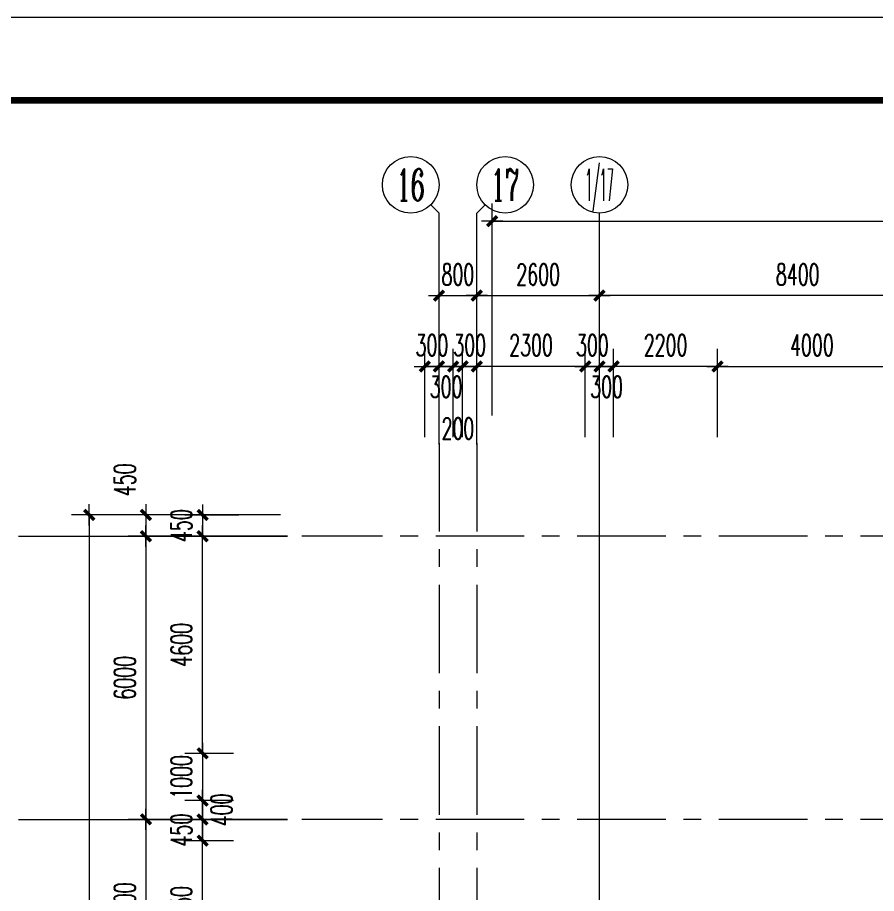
# Model space of a CAD drawing. Extents: x 2719331 to 3465925, y -270324 to -167476.
# Drawn here: x 2904953 to 2923150, y -186201 to -167643 of the extents above; entities that cross this region are included whole.
import ezdxf
from ezdxf.enums import TextEntityAlignment as Align

# ---------------------------------------------------------------- set-up
doc = ezdxf.new("R2010")
doc.units = 0
doc.header["$LTSCALE"] = 1500
doc.header["$MEASUREMENT"] = 0
doc.linetypes.add('CENTER', pattern=[2, 1.25, -0.25, 0.25, -0.25])
doc.layers.get('0').update_dxf_attribs({"linetype": 'CONTINUOUS', "lineweight": 0})
doc.layers.get('DEFPOINTS').update_dxf_attribs({"linetype": 'CONTINUOUS', "lineweight": 5})
for name, color, linetype, lineweight in [('AXIS', 7, 'CONTINUOUS', 5), ('AXIS_TEXT', 7, 'CONTINUOUS', 5), ('DOTE', 7, 'CENTER', 5), ('我的', 7, 'CONTINUOUS', 5)]:
    doc.layers.add(name, color=color, linetype=linetype, lineweight=lineweight)
doc.styles.add('COMPLEX', font='COMPLEX')
doc.styles.add('DIM_FONT', font='romans.shx', dxfattribs={"width": 0.6})
doc.dimstyles.new('DIMN150', dxfattribs={"dimscale": 1.5, "dimtxt": 300, "dimasz": 1, "dimexe": 250, "dimexo": 300, "dimgap": 150, "dimtad": 1, "dimdec": 0, "dimdsep": 46, "dimtxsty": 'DIM_FONT', "dimblk": '_DIMX', "dimcen": 2.5, "dimdle": 0.3, "dimclrd": 7, "dimclre": 256, "dimclrt": 256, "dimadec": 0, "dimazin": 0, "dimtfac": 1, "dimtdec": 0, "dimtix": 1, "dimtmove": 2, "dimatfit": 3, "dimldrblk": '_DIMX', "dimfxl": 1, "dimtvp": 1, "dimtolj": 1, "dimtzin": 0, "dimlwd": -1, "dimlwe": -1, "dimarcsym": 0})

# ---------------------------------------------------------------- blocks, each defined once
blk = doc.blocks.new('_AXISO1')
blk.add_line((0.354, -0.146), (0.5, 0))
blk.add_circle((0, -0.5), 0.5)
at = {"layer": 'AXIS_TEXT', "style": 'COMPLEX', "width": 1.041667}
blk.add_attdef('A', text='', height=0.56, dxfattribs=at).set_placement((-0.25, -0.78), (0.25, -0.78), align=Align.FIT)
blk = doc.blocks.new('_AXISO2')
blk.add_line((0.354, 0.146), (0.5, 0))
blk.add_circle((0, 0.5), 0.5)
at = {"layer": 'AXIS_TEXT', "style": 'COMPLEX', "width": 1.041667}
blk.add_attdef('A', text='', height=0.56, dxfattribs=at).set_placement((-0.25, 0.22), (0.25, 0.22), align=Align.FIT)
blk = doc.blocks.new('_DIMX')
blk.add_line((-150, 0), (150, 0))
at = {"const_width": 50}
blk.add_lwpolyline([(-70, -70), (70, 70)], dxfattribs=at)
blk = doc.blocks.new('*D1757')
at = {"layer": 'DEFPOINTS', "color": 0, "lineweight": 25}
for p in [(2914682, -173536), (2913882, -176686), (2914682, -176686)]:
    blk.add_point(p, dxfattribs=at)
at = {"layer": '我的'}
for p, q in [((2913882, -176236), (2913882, -173161)), ((2914682, -176236), (2914682, -173161))]:
    blk.add_line(p, q, dxfattribs=at)
at = {"layer": '我的', "color": 7}
for p, q in [((2913881, -173536), (2913879, -173536)), ((2913882, -173536), (2914682, -173536)), ((2914684, -173536), (2914685, -173536))]:
    blk.add_line(p, q, dxfattribs=at)
at = {"layer": '我的', "color": 7, "xscale": 1.5, "yscale": 1.5, "zscale": 1.5}
blk.add_blockref('_DIMX', (2913882, -173536), dxfattribs=at)
at = {"layer": '我的', "color": 7, "xscale": 1.5, "yscale": 1.5, "zscale": 1.5, "rotation": 180}
blk.add_blockref('_DIMX', (2914682, -173536), dxfattribs=at)
at = {"layer": '我的', "lineweight": 0, "insert": (2914282, -173086), "char_height": 450, "attachment_point": 5, "style": 'DIM_FONT'}
blk.add_mtext('\\A1;800', dxfattribs=at)
blk = doc.blocks.new('*D1758')
at = {"layer": 'DEFPOINTS', "color": 0, "lineweight": 25}
for p in [(2911124, -178631), (2907674, -184631), (2911124, -184631)]:
    blk.add_point(p, dxfattribs=at)
at = {"layer": '我的'}
for p, q in [((2910674, -178631), (2907299, -178631)), ((2910674, -184631), (2907299, -184631))]:
    blk.add_line(p, q, dxfattribs=at)
at = {"layer": '我的', "color": 7}
blk.add_line((2907674, -178633), (2907674, -184630), dxfattribs=at)
at = {"layer": '我的', "color": 7, "xscale": 1.5, "yscale": 1.5, "zscale": 1.5}
for p, rotation in [((2907674, -178631), 90), ((2907674, -184631), 270)]:
    blk.add_blockref('_DIMX', p, dxfattribs=dict(at, rotation=rotation))
at = {"layer": '我的', "lineweight": 0, "insert": (2907224, -181631), "char_height": 450, "attachment_point": 5, "rotation": 90, "style": 'DIM_FONT'}
blk.add_mtext('\\A1;6000', dxfattribs=at)
blk = doc.blocks.new('*D1759')
at = {"layer": 'DEFPOINTS', "color": 0, "lineweight": 25}
for p in [(2911124, -184631), (2907674, -188231), (2911124, -188231)]:
    blk.add_point(p, dxfattribs=at)
at = {"layer": '我的'}
for p, q in [((2910674, -184631), (2907299, -184631)), ((2910674, -188231), (2907299, -188231))]:
    blk.add_line(p, q, dxfattribs=at)
at = {"layer": '我的', "color": 7}
blk.add_line((2907674, -184633), (2907674, -188230), dxfattribs=at)
at = {"layer": '我的', "color": 7, "xscale": 1.5, "yscale": 1.5, "zscale": 1.5}
for p, rotation in [((2907674, -184631), 90), ((2907674, -188231), 270)]:
    blk.add_blockref('_DIMX', p, dxfattribs=dict(at, rotation=rotation))
at = {"layer": '我的', "lineweight": 0, "insert": (2907224, -186431), "char_height": 450, "attachment_point": 5, "rotation": 90, "style": 'DIM_FONT'}
blk.add_mtext('\\A1;3600', dxfattribs=at)
blk = doc.blocks.new('*D1768')
at = {"layer": 'DEFPOINTS', "color": 0, "lineweight": 25}
for p in [(2914682, -173536), (2913882, -176686), (2914682, -176686)]:
    blk.add_point(p, dxfattribs=at)
at = {"layer": '我的'}
for p, q in [((2913882, -176236), (2913882, -173161)), ((2914682, -176236), (2914682, -173161))]:
    blk.add_line(p, q, dxfattribs=at)
at = {"layer": '我的', "color": 7}
for p, q in [((2913881, -173536), (2913879, -173536)), ((2913882, -173536), (2914682, -173536)), ((2914684, -173536), (2914685, -173536))]:
    blk.add_line(p, q, dxfattribs=at)
at = {"layer": '我的', "color": 7, "xscale": 1.5, "yscale": 1.5, "zscale": 1.5}
blk.add_blockref('_DIMX', (2913882, -173536), dxfattribs=at)
at = {"layer": '我的', "color": 7, "xscale": 1.5, "yscale": 1.5, "zscale": 1.5, "rotation": 180}
blk.add_blockref('_DIMX', (2914682, -173536), dxfattribs=at)
at = {"layer": '我的', "lineweight": 0, "insert": (2914282, -173086), "char_height": 450, "attachment_point": 5, "style": 'DIM_FONT'}
blk.add_mtext('\\A1;800', dxfattribs=at)
blk = doc.blocks.new('*D1789')
at = {"layer": 'DEFPOINTS', "color": 0, "lineweight": 25}
for p in [(2914682, -173536), (2913882, -176686), (2914682, -176686)]:
    blk.add_point(p, dxfattribs=at)
at = {"layer": '我的'}
for p, q in [((2913882, -176236), (2913882, -173161)), ((2914682, -176236), (2914682, -173161))]:
    blk.add_line(p, q, dxfattribs=at)
at = {"layer": '我的', "color": 7}
for p, q in [((2913881, -173536), (2913879, -173536)), ((2913882, -173536), (2914682, -173536)), ((2914684, -173536), (2914685, -173536))]:
    blk.add_line(p, q, dxfattribs=at)
at = {"layer": '我的', "color": 7, "xscale": 1.5, "yscale": 1.5, "zscale": 1.5}
blk.add_blockref('_DIMX', (2913882, -173536), dxfattribs=at)
at = {"layer": '我的', "color": 7, "xscale": 1.5, "yscale": 1.5, "zscale": 1.5, "rotation": 180}
blk.add_blockref('_DIMX', (2914682, -173536), dxfattribs=at)
at = {"layer": '我的', "lineweight": 0, "insert": (2914282, -173086), "char_height": 450, "attachment_point": 5, "style": 'DIM_FONT'}
blk.add_mtext('\\A1;800', dxfattribs=at)
blk = doc.blocks.new('*D1790')
at = {"layer": 'DEFPOINTS', "color": 0, "lineweight": 25}
for p in [(2917282, -173536), (2914682, -176686), (2917282, -176686)]:
    blk.add_point(p, dxfattribs=at)
at = {"layer": '我的'}
for p, q in [((2914682, -176236), (2914682, -173161)), ((2917282, -176236), (2917282, -173161))]:
    blk.add_line(p, q, dxfattribs=at)
at = {"layer": '我的', "color": 7}
blk.add_line((2914684, -173536), (2917281, -173536), dxfattribs=at)
at = {"layer": '我的', "color": 7, "xscale": 1.5, "yscale": 1.5, "zscale": 1.5, "rotation": 180}
blk.add_blockref('_DIMX', (2914682, -173536), dxfattribs=at)
at = {"layer": '我的', "color": 7, "xscale": 1.5, "yscale": 1.5, "zscale": 1.5}
blk.add_blockref('_DIMX', (2917282, -173536), dxfattribs=at)
at = {"layer": '我的', "lineweight": 0, "insert": (2915982, -173086), "char_height": 450, "attachment_point": 5, "style": 'DIM_FONT'}
blk.add_mtext('\\A1;2600', dxfattribs=at)
blk = doc.blocks.new('*D1791')
at = {"layer": 'DEFPOINTS', "color": 0, "lineweight": 25}
for p in [(2972357, -171957), (2972357, -176302), (2915007, -176527)]:
    blk.add_point(p, dxfattribs=at)
at = {"layer": '我的'}
for p, q in [((2915007, -176077), (2915007, -171582)), ((2972357, -175852), (2972357, -171582))]:
    blk.add_line(p, q, dxfattribs=at)
at = {"layer": '我的', "color": 7}
blk.add_line((2915008, -171957), (2972356, -171957), dxfattribs=at)
at = {"layer": '我的', "color": 7, "xscale": 1.5, "yscale": 1.5, "zscale": 1.5, "rotation": 180}
blk.add_blockref('_DIMX', (2915007, -171957), dxfattribs=at)
at = {"layer": '我的', "color": 7, "xscale": 1.5, "yscale": 1.5, "zscale": 1.5}
blk.add_blockref('_DIMX', (2972357, -171957), dxfattribs=at)
at = {"layer": '我的', "lineweight": 0, "insert": (2943682, -171507), "char_height": 450, "attachment_point": 5, "style": 'DIM_FONT'}
blk.add_mtext('\\A1;57350', dxfattribs=at)
blk = doc.blocks.new('*D1792')
at = {"layer": 'DEFPOINTS', "color": 0, "lineweight": 25}
for p in [(2914682, -173536), (2913882, -176686), (2914682, -176686)]:
    blk.add_point(p, dxfattribs=at)
at = {"layer": '我的'}
for p, q in [((2913882, -176236), (2913882, -173161)), ((2914682, -176236), (2914682, -173161))]:
    blk.add_line(p, q, dxfattribs=at)
at = {"layer": '我的', "color": 7}
for p, q in [((2913881, -173536), (2913879, -173536)), ((2913882, -173536), (2914682, -173536)), ((2914684, -173536), (2914685, -173536))]:
    blk.add_line(p, q, dxfattribs=at)
at = {"layer": '我的', "color": 7, "xscale": 1.5, "yscale": 1.5, "zscale": 1.5}
blk.add_blockref('_DIMX', (2913882, -173536), dxfattribs=at)
at = {"layer": '我的', "color": 7, "xscale": 1.5, "yscale": 1.5, "zscale": 1.5, "rotation": 180}
blk.add_blockref('_DIMX', (2914682, -173536), dxfattribs=at)
at = {"layer": '我的', "lineweight": 0, "insert": (2914282, -173086), "char_height": 450, "attachment_point": 5, "style": 'DIM_FONT'}
blk.add_mtext('\\A1;800', dxfattribs=at)
blk = doc.blocks.new('*D1621')
at = {"layer": 'DEFPOINTS', "color": 0, "lineweight": 25}
for p in [(2909980, -183233), (2908874, -184233), (2909980, -184233)]:
    blk.add_point(p, dxfattribs=at)
at = {"layer": '我的'}
for p, q in [((2909530, -183233), (2908499, -183233)), ((2909530, -184233), (2908499, -184233))]:
    blk.add_line(p, q, dxfattribs=at)
at = {"layer": '我的', "color": 7}
for p, q in [((2908874, -183231), (2908874, -183230)), ((2908874, -183233), (2908874, -184233)), ((2908874, -184234), (2908874, -184236))]:
    blk.add_line(p, q, dxfattribs=at)
at = {"layer": '我的', "color": 7, "xscale": 1.5, "yscale": 1.5, "zscale": 1.5}
for p, rotation in [((2908874, -183233), 270), ((2908874, -184233), 90)]:
    blk.add_blockref('_DIMX', p, dxfattribs=dict(at, rotation=rotation))
at = {"layer": '我的', "lineweight": 0, "insert": (2908424, -183733), "char_height": 450, "attachment_point": 5, "rotation": 90, "style": 'DIM_FONT'}
blk.add_mtext('\\A1;1000', dxfattribs=at)
blk = doc.blocks.new('*D1623')
at = {"layer": 'DEFPOINTS', "color": 0, "lineweight": 25}
for p in [(2908874, -185083), (2909980, -185083), (2909980, -187932)]:
    blk.add_point(p, dxfattribs=at)
at = {"layer": '我的'}
for p, q in [((2909530, -185083), (2908499, -185083)), ((2909530, -187932), (2908499, -187932))]:
    blk.add_line(p, q, dxfattribs=at)
at = {"layer": '我的', "color": 7}
blk.add_line((2908874, -187931), (2908874, -185084), dxfattribs=at)
at = {"layer": '我的', "color": 7, "xscale": 1.5, "yscale": 1.5, "zscale": 1.5}
for p, rotation in [((2908874, -185083), 90), ((2908874, -187932), 270)]:
    blk.add_blockref('_DIMX', p, dxfattribs=dict(at, rotation=rotation))
at = {"layer": '我的', "lineweight": 0, "insert": (2908424, -186508), "char_height": 450, "attachment_point": 5, "rotation": 90, "style": 'DIM_FONT'}
blk.add_mtext('\\A1;2850', dxfattribs=at)
blk = doc.blocks.new('*D1656')
at = {"layer": 'DEFPOINTS', "color": 0, "lineweight": 25}
for p in [(2923782, -175036), (2919782, -176986), (2923782, -176986)]:
    blk.add_point(p, dxfattribs=at)
at = {"layer": '我的'}
for p, q in [((2919782, -176536), (2919782, -174661)), ((2923782, -176536), (2923782, -174661))]:
    blk.add_line(p, q, dxfattribs=at)
at = {"layer": '我的', "color": 7}
blk.add_line((2919784, -175036), (2923781, -175036), dxfattribs=at)
at = {"layer": '我的', "color": 7, "xscale": 1.5, "yscale": 1.5, "zscale": 1.5, "rotation": 180}
blk.add_blockref('_DIMX', (2919782, -175036), dxfattribs=at)
at = {"layer": '我的', "color": 7, "xscale": 1.5, "yscale": 1.5, "zscale": 1.5}
blk.add_blockref('_DIMX', (2923782, -175036), dxfattribs=at)
at = {"layer": '我的', "lineweight": 0, "insert": (2921782, -174586), "char_height": 450, "attachment_point": 5, "style": 'DIM_FONT'}
blk.add_mtext('\\A1;4000', dxfattribs=at)
blk = doc.blocks.new('*D1660')
at = {"layer": 'DEFPOINTS', "color": 0, "lineweight": 25}
for p in [(2908874, -184233), (2909980, -184233), (2909980, -184633)]:
    blk.add_point(p, dxfattribs=at)
at = {"layer": '我的'}
for p, q in [((2909530, -184233), (2908499, -184233)), ((2909530, -184633), (2908499, -184633))]:
    blk.add_line(p, q, dxfattribs=at)
at = {"layer": '我的', "color": 7}
for p, q in [((2908874, -184231), (2908874, -184230)), ((2908874, -184633), (2908874, -184233)), ((2908874, -184634), (2908874, -184636))]:
    blk.add_line(p, q, dxfattribs=at)
at = {"layer": '我的', "color": 7, "xscale": 1.5, "yscale": 1.5, "zscale": 1.5}
for p, rotation in [((2908874, -184233), 270), ((2908874, -184633), 90)]:
    blk.add_blockref('_DIMX', p, dxfattribs=dict(at, rotation=rotation))
at = {"layer": '我的', "lineweight": 0, "insert": (2909276, -184430), "char_height": 450, "attachment_point": 5, "rotation": 90, "style": 'DIM_FONT'}
blk.add_mtext('\\A1;400', dxfattribs=at)
blk = doc.blocks.new('*D1662')
at = {"layer": 'DEFPOINTS', "color": 0, "lineweight": 25}
for p in [(2913582, -175036), (2913582, -176986), (2913882, -176986)]:
    blk.add_point(p, dxfattribs=at)
at = {"layer": '我的'}
for p, q in [((2913582, -176536), (2913582, -174661)), ((2913882, -176536), (2913882, -174661))]:
    blk.add_line(p, q, dxfattribs=at)
at = {"layer": '我的', "color": 7}
for p, q in [((2913581, -175036), (2913579, -175036)), ((2913882, -175036), (2913582, -175036)), ((2913884, -175036), (2913885, -175036))]:
    blk.add_line(p, q, dxfattribs=at)
at = {"layer": '我的', "color": 7, "xscale": 1.5, "yscale": 1.5, "zscale": 1.5}
for p, rotation in [((2913582, -175036), 0.0007728736045310708), ((2913882, -175036), 180.0007728736045)]:
    blk.add_blockref('_DIMX', p, dxfattribs=dict(at, rotation=rotation))
at = {"layer": '我的', "lineweight": 0, "insert": (2913732, -174586), "char_height": 450, "attachment_point": 5, "rotation": 0.0008, "style": 'DIM_FONT'}
blk.add_mtext('\\A1;300', dxfattribs=at)
blk = doc.blocks.new('*D1663')
at = {"layer": 'DEFPOINTS', "color": 0, "lineweight": 25}
for p in [(2914182, -175036), (2913882, -176986), (2914182, -176986)]:
    blk.add_point(p, dxfattribs=at)
at = {"layer": '我的'}
for p, q in [((2913882, -176536), (2913882, -174661)), ((2914182, -176536), (2914182, -174661))]:
    blk.add_line(p, q, dxfattribs=at)
at = {"layer": '我的', "color": 7}
for p, q in [((2913881, -175036), (2913879, -175036)), ((2913882, -175036), (2914182, -175036)), ((2914184, -175036), (2914185, -175036))]:
    blk.add_line(p, q, dxfattribs=at)
at = {"layer": '我的', "color": 7, "xscale": 1.5, "yscale": 1.5, "zscale": 1.5}
for p, rotation in [((2913882, -175036), 359.9992271263955), ((2914182, -175036), 179.9992271263955)]:
    blk.add_blockref('_DIMX', p, dxfattribs=dict(at, rotation=rotation))
at = {"layer": '我的', "lineweight": 0, "insert": (2914032, -175468), "char_height": 450, "attachment_point": 5, "rotation": 359.9992, "style": 'DIM_FONT'}
blk.add_mtext('\\A1;300', dxfattribs=at)
blk = doc.blocks.new('*D1664')
at = {"layer": 'DEFPOINTS', "color": 0, "lineweight": 25}
for p in [(2914182, -175036), (2914182, -176986), (2914382, -176986)]:
    blk.add_point(p, dxfattribs=at)
at = {"layer": '我的'}
for p, q in [((2914182, -176536), (2914182, -174661)), ((2914382, -176536), (2914382, -174661))]:
    blk.add_line(p, q, dxfattribs=at)
at = {"layer": '我的', "color": 7}
for p, q in [((2914181, -175036), (2914179, -175036)), ((2914382, -175036), (2914182, -175036)), ((2914384, -175036), (2914385, -175036))]:
    blk.add_line(p, q, dxfattribs=at)
at = {"layer": '我的', "color": 7, "xscale": 1.5, "yscale": 1.5, "zscale": 1.5}
for p, rotation in [((2914182, -175036), 0.00115964100530375), ((2914382, -175036), 180.0011596410053)]:
    blk.add_blockref('_DIMX', p, dxfattribs=dict(at, rotation=rotation))
at = {"layer": '我的', "lineweight": 0, "insert": (2914282, -176350), "char_height": 450, "attachment_point": 5, "rotation": 0.0012, "style": 'DIM_FONT'}
blk.add_mtext('\\A1;200', dxfattribs=at)
blk = doc.blocks.new('*D1665')
at = {"layer": 'DEFPOINTS', "color": 0, "lineweight": 25}
for p in [(2917282, -175036), (2916982, -176986), (2917282, -176986)]:
    blk.add_point(p, dxfattribs=at)
at = {"layer": '我的'}
for p, q in [((2916982, -176536), (2916982, -174661)), ((2917282, -176536), (2917282, -174661))]:
    blk.add_line(p, q, dxfattribs=at)
at = {"layer": '我的', "color": 7}
for p, q in [((2916981, -175036), (2916979, -175036)), ((2916982, -175036), (2917282, -175036)), ((2917284, -175036), (2917285, -175036))]:
    blk.add_line(p, q, dxfattribs=at)
at = {"layer": '我的', "color": 7, "xscale": 1.5, "yscale": 1.5, "zscale": 1.5}
for p, rotation in [((2916982, -175036), 359.9992070189314), ((2917282, -175036), 179.9992070189314)]:
    blk.add_blockref('_DIMX', p, dxfattribs=dict(at, rotation=rotation))
at = {"layer": '我的', "lineweight": 0, "insert": (2917132, -174586), "char_height": 450, "attachment_point": 5, "rotation": 359.9992, "style": 'DIM_FONT'}
blk.add_mtext('\\A1;300', dxfattribs=at)
blk = doc.blocks.new('*D1666')
at = {"layer": 'DEFPOINTS', "color": 0, "lineweight": 25}
for p in [(2917282, -175036), (2917282, -176986), (2917582, -176986)]:
    blk.add_point(p, dxfattribs=at)
at = {"layer": '我的'}
for p, q in [((2917282, -176536), (2917282, -174661)), ((2917582, -176536), (2917582, -174661))]:
    blk.add_line(p, q, dxfattribs=at)
at = {"layer": '我的', "color": 7}
for p, q in [((2917281, -175036), (2917279, -175036)), ((2917582, -175036), (2917282, -175036)), ((2917584, -175036), (2917585, -175036))]:
    blk.add_line(p, q, dxfattribs=at)
at = {"layer": '我的', "color": 7, "xscale": 1.5, "yscale": 1.5, "zscale": 1.5}
for p, rotation in [((2917282, -175036), 0.0007929810686319507), ((2917582, -175036), 180.0007929810687)]:
    blk.add_blockref('_DIMX', p, dxfattribs=dict(at, rotation=rotation))
at = {"layer": '我的', "lineweight": 0, "insert": (2917432, -175468), "char_height": 450, "attachment_point": 5, "rotation": 0.0008, "style": 'DIM_FONT'}
blk.add_mtext('\\A1;300', dxfattribs=at)
blk = doc.blocks.new('*D1667')
at = {"layer": 'DEFPOINTS', "color": 0, "lineweight": 25}
for p in [(2917582, -175036), (2917582, -176986), (2919782, -176986)]:
    blk.add_point(p, dxfattribs=at)
at = {"layer": '我的'}
for p, q in [((2917582, -176536), (2917582, -174661)), ((2919782, -176536), (2919782, -174661))]:
    blk.add_line(p, q, dxfattribs=at)
at = {"layer": '我的', "color": 7}
blk.add_line((2919781, -175036), (2917584, -175036), dxfattribs=at)
at = {"layer": '我的', "color": 7, "xscale": 1.5, "yscale": 1.5, "zscale": 1.5}
for p, rotation in [((2917582, -175036), 179.9999958424013), ((2919782, -175036), 359.9999958424013)]:
    blk.add_blockref('_DIMX', p, dxfattribs=dict(at, rotation=rotation))
at = {"layer": '我的', "lineweight": 0, "insert": (2918682, -174586), "char_height": 450, "attachment_point": 5, "rotation": 360, "style": 'DIM_FONT'}
blk.add_mtext('\\A1;2200', dxfattribs=at)
blk = doc.blocks.new('*D1683')
at = {"layer": 'DEFPOINTS', "color": 0, "lineweight": 25}
for p in [(2910974, -178181), (2906474, -241581), (2910974, -241581)]:
    blk.add_point(p, dxfattribs=at)
at = {"layer": '我的'}
for p, q in [((2910524, -178181), (2906099, -178181)), ((2910524, -241581), (2906099, -241581))]:
    blk.add_line(p, q, dxfattribs=at)
at = {"layer": '我的', "color": 7}
blk.add_line((2906474, -178183), (2906474, -241580), dxfattribs=at)
at = {"layer": '我的', "color": 7, "xscale": 1.5, "yscale": 1.5, "zscale": 1.5}
for p, rotation in [((2906474, -178181), 90), ((2906474, -241581), 270)]:
    blk.add_blockref('_DIMX', p, dxfattribs=dict(at, rotation=rotation))
at = {"layer": '我的', "lineweight": 0, "insert": (2906024, -209881), "char_height": 450, "attachment_point": 5, "rotation": 90, "style": 'DIM_FONT'}
blk.add_mtext('\\A1;63400', dxfattribs=at)
blk = doc.blocks.new('*D1684')
at = {"layer": 'DEFPOINTS', "color": 0, "lineweight": 25}
for p in [(2909624, -178181), (2907674, -178631), (2909624, -178631)]:
    blk.add_point(p, dxfattribs=at)
at = {"layer": '我的'}
for p, q in [((2909174, -178181), (2907299, -178181)), ((2909174, -178631), (2907299, -178631))]:
    blk.add_line(p, q, dxfattribs=at)
at = {"layer": '我的', "color": 7}
for p, q in [((2907674, -178180), (2907674, -178178)), ((2907674, -178181), (2907674, -178631)), ((2907674, -178633), (2907674, -178634))]:
    blk.add_line(p, q, dxfattribs=at)
at = {"layer": '我的', "color": 7, "xscale": 1.5, "yscale": 1.5, "zscale": 1.5}
for p, rotation in [((2907674, -178181), 270), ((2907674, -178631), 90)]:
    blk.add_blockref('_DIMX', p, dxfattribs=dict(at, rotation=rotation))
at = {"layer": '我的', "lineweight": 0, "insert": (2907224, -177437), "char_height": 450, "attachment_point": 5, "rotation": 90, "style": 'DIM_FONT'}
blk.add_mtext('\\A1;450', dxfattribs=at)
blk = doc.blocks.new('*D1742')
at = {"layer": 'DEFPOINTS', "color": 0, "lineweight": 25}
for p in [(2910094, -178183), (2908874, -178633), (2909980, -178633)]:
    blk.add_point(p, dxfattribs=at)
at = {"layer": '我的'}
for p, q in [((2909644, -178183), (2908499, -178183)), ((2909530, -178633), (2908499, -178633))]:
    blk.add_line(p, q, dxfattribs=at)
at = {"layer": '我的', "color": 7}
for p, q in [((2908874, -178181), (2908874, -178180)), ((2908874, -178183), (2908874, -178633)), ((2908874, -178634), (2908874, -178636))]:
    blk.add_line(p, q, dxfattribs=at)
at = {"layer": '我的', "color": 7, "xscale": 1.5, "yscale": 1.5, "zscale": 1.5}
for p, rotation in [((2908874, -178183), 270), ((2908874, -178633), 90)]:
    blk.add_blockref('_DIMX', p, dxfattribs=dict(at, rotation=rotation))
at = {"layer": '我的', "lineweight": 0, "insert": (2908424, -178408), "char_height": 450, "attachment_point": 5, "rotation": 90, "style": 'DIM_FONT'}
blk.add_mtext('\\A1;450', dxfattribs=at)
blk = doc.blocks.new('*D1743')
at = {"layer": 'DEFPOINTS', "color": 0, "lineweight": 25}
for p in [(2908874, -178633), (2909980, -178633), (2909980, -183233)]:
    blk.add_point(p, dxfattribs=at)
at = {"layer": '我的'}
for p, q in [((2909530, -178633), (2908499, -178633)), ((2909530, -183233), (2908499, -183233))]:
    blk.add_line(p, q, dxfattribs=at)
at = {"layer": '我的', "color": 7}
blk.add_line((2908874, -183231), (2908874, -178634), dxfattribs=at)
at = {"layer": '我的', "color": 7, "xscale": 1.5, "yscale": 1.5, "zscale": 1.5}
for p, rotation in [((2908874, -178633), 90), ((2908874, -183233), 270)]:
    blk.add_blockref('_DIMX', p, dxfattribs=dict(at, rotation=rotation))
at = {"layer": '我的', "lineweight": 0, "insert": (2908424, -180933), "char_height": 450, "attachment_point": 5, "rotation": 90, "style": 'DIM_FONT'}
blk.add_mtext('\\A1;4600', dxfattribs=at)
blk = doc.blocks.new('*D1744')
at = {"layer": 'DEFPOINTS', "color": 0, "lineweight": 25}
for p in [(2909980, -184633), (2908874, -185083), (2909980, -185083)]:
    blk.add_point(p, dxfattribs=at)
at = {"layer": '我的'}
for p, q in [((2909530, -184633), (2908499, -184633)), ((2909530, -185083), (2908499, -185083))]:
    blk.add_line(p, q, dxfattribs=at)
at = {"layer": '我的', "color": 7}
for p, q in [((2908874, -184631), (2908874, -184630)), ((2908874, -184633), (2908874, -185083)), ((2908874, -185084), (2908874, -185086))]:
    blk.add_line(p, q, dxfattribs=at)
at = {"layer": '我的', "color": 7, "xscale": 1.5, "yscale": 1.5, "zscale": 1.5}
for p, rotation in [((2908874, -184633), 270), ((2908874, -185083), 90)]:
    blk.add_blockref('_DIMX', p, dxfattribs=dict(at, rotation=rotation))
at = {"layer": '我的', "lineweight": 0, "insert": (2908424, -184858), "char_height": 450, "attachment_point": 5, "rotation": 90, "style": 'DIM_FONT'}
blk.add_mtext('\\A1;450', dxfattribs=at)
blk = doc.blocks.new('*D894')
at = {"layer": 'DEFPOINTS', "color": 0, "lineweight": 25}
for p in [(2914682, -175036), (2914382, -176986), (2914682, -176986)]:
    blk.add_point(p, dxfattribs=at)
at = {"layer": '我的'}
for p, q in [((2914382, -176536), (2914382, -174661)), ((2914682, -176536), (2914682, -174661))]:
    blk.add_line(p, q, dxfattribs=at)
at = {"layer": '我的', "color": 7}
for p, q in [((2914381, -175036), (2914379, -175036)), ((2914382, -175036), (2914682, -175036)), ((2914684, -175036), (2914685, -175036))]:
    blk.add_line(p, q, dxfattribs=at)
at = {"layer": '我的', "color": 7, "xscale": 1.5, "yscale": 1.5, "zscale": 1.5}
for p, rotation in [((2914382, -175036), 359.9992070189314), ((2914682, -175036), 179.9992070189314)]:
    blk.add_blockref('_DIMX', p, dxfattribs=dict(at, rotation=rotation))
at = {"layer": '我的', "lineweight": 0, "insert": (2914532, -174586), "char_height": 450, "attachment_point": 5, "rotation": 359.9992, "style": 'DIM_FONT'}
blk.add_mtext('\\A1;300', dxfattribs=at)
blk = doc.blocks.new('*D895')
at = {"layer": 'DEFPOINTS', "color": 0, "lineweight": 25}
for p in [(2914682, -175036), (2914682, -176986), (2916982, -176986)]:
    blk.add_point(p, dxfattribs=at)
at = {"layer": '我的'}
for p, q in [((2914682, -176536), (2914682, -174661)), ((2916982, -176536), (2916982, -174661))]:
    blk.add_line(p, q, dxfattribs=at)
at = {"layer": '我的', "color": 7}
blk.add_line((2916981, -175036), (2914684, -175036), dxfattribs=at)
at = {"layer": '我的', "color": 7, "xscale": 1.5, "yscale": 1.5, "zscale": 1.5}
for p, rotation in [((2914682, -175036), 180.0014144629778), ((2916982, -175036), 0.001414462977784581)]:
    blk.add_blockref('_DIMX', p, dxfattribs=dict(at, rotation=rotation))
at = {"layer": '我的', "lineweight": 0, "insert": (2915832, -174586), "char_height": 450, "attachment_point": 5, "rotation": 0.0014, "style": 'DIM_FONT'}
blk.add_mtext('\\A1;2300', dxfattribs=at)
blk = doc.blocks.new('_AXISO')
blk.add_circle((0, 0), 0.5)
at = {"layer": 'AXIS_TEXT', "style": 'COMPLEX', "width": 1.041667}
blk.add_attdef('A', text='', height=0.56, dxfattribs=at).set_placement((-0.25, -0.28), (0.25, -0.28), align=Align.FIT)
blk = doc.blocks.new('*D786')
at = {"layer": 'DEFPOINTS', "color": 0, "lineweight": 25}
for p in [(2917282, -173536), (2917282, -176686), (2925682, -176686)]:
    blk.add_point(p, dxfattribs=at)
at = {"layer": '我的'}
for p, q in [((2917282, -176236), (2917282, -173161)), ((2925682, -176236), (2925682, -173161))]:
    blk.add_line(p, q, dxfattribs=at)
at = {"layer": '我的', "color": 7}
blk.add_line((2925681, -173536), (2917284, -173536), dxfattribs=at)
at = {"layer": '我的', "color": 7, "xscale": 1.5, "yscale": 1.5, "zscale": 1.5, "rotation": 180}
blk.add_blockref('_DIMX', (2917282, -173536), dxfattribs=at)
at = {"layer": '我的', "color": 7, "xscale": 1.5, "yscale": 1.5, "zscale": 1.5}
blk.add_blockref('_DIMX', (2925682, -173536), dxfattribs=at)
at = {"layer": '我的', "lineweight": 0, "insert": (2921482, -173086), "char_height": 450, "attachment_point": 5, "style": 'DIM_FONT'}
blk.add_mtext('\\A1;8400', dxfattribs=at)

msp = doc.modelspace()

# ---------------------------------------------------------------- linework, layer by layer
at = {"layer": 'AXIS', "color": 250}
msp.add_lwpolyline([(2873029, -167643.1), (2873029, -268956.6), (3009749.5, -268956.6), (3009749.5, -167643.1)], close=True, dxfattribs=at)
at = {"layer": 'AXIS', "color": 0, "const_width": 140.2}
msp.add_lwpolyline([(2874781.8, -169396), (2874781.8, -267203.7), (3007996.7, -267203.7), (3007996.7, -169396)], close=True, dxfattribs=at)
at = {"layer": 'DOTE', "lineweight": 0}
for p, q in [((2913882.2, -176659), (2913882.2, -242803.9)), ((2914682.2, -176659), (2914682.2, -242803.9)), ((2933687.4, -178631.5), (2910974.2, -178631.5)), ((2933687.4, -184631.5), (2910974.2, -184631.5))]:
    msp.add_line(p, q, dxfattribs=at)
at = {"layer": '我的', "lineweight": 0}
for p, q in [((2913882.2, -176685.9), (2913882.2, -171787.7)), ((2914682.2, -176685.9), (2914682.2, -171787.7)), ((2914682.2, -176685.9), (2914682.2, -171787.7)), ((2917282.2, -176685.9), (2917282.2, -171787.7)), ((2917282.2, -221031.5), (2917282.2, -174204)), ((2904974.2, -178631.5), (2910674.2, -178631.5)), ((2904974.2, -184631.5), (2910674.2, -184631.5)), ((2904974.2, -184631.5), (2910674.2, -184631.5))]:
    msp.add_line(p, q, dxfattribs=at)

# ---------------------------------------------------------------- block references
ref = msp.add_blockref('_AXISO1', (2913882.2, -171187.7), dxfattribs=dict(at, xscale=1200, yscale=1200, zscale=1200, rotation=270))
ref.add_attrib('A', '16', dxfattribs={"layer": 'AXIS_TEXT', "height": 672, "style": 'COMPLEX', "width": 0.646552}).set_placement((2912982.2, -171523.7), (2913582.2, -171523.7), align=Align.FIT)
ref = msp.add_blockref('_AXISO1', (2913882.2, -171187.7), dxfattribs=dict(at, xscale=1200, yscale=1200, zscale=1200, rotation=270))
ref.add_attrib('A', '16', dxfattribs={"layer": 'AXIS_TEXT', "height": 672, "style": 'COMPLEX', "width": 0.646552}).set_placement((2912982.2, -171523.7), (2913582.2, -171523.7), align=Align.FIT)
ref = msp.add_blockref('_AXISO1', (2913882.2, -171187.7), dxfattribs=dict(at, xscale=1200, yscale=1200, zscale=1200, rotation=270))
ref.add_attrib('A', '16', dxfattribs={"layer": 'AXIS_TEXT', "height": 672, "style": 'COMPLEX', "width": 0.646552}).set_placement((2912982.2, -171523.7), (2913582.2, -171523.7), align=Align.FIT)
ref = msp.add_blockref('_AXISO1', (2913882.2, -171187.7), dxfattribs=dict(at, xscale=1200, yscale=1200, zscale=1200, rotation=270))
ref.add_attrib('A', '16', dxfattribs={"layer": 'AXIS_TEXT', "height": 672, "style": 'COMPLEX', "width": 0.646552}).set_placement((2912982.2, -171523.7), (2913582.2, -171523.7), align=Align.FIT)
ref = msp.add_blockref('_AXISO2', (2914682.2, -171187.7), dxfattribs=dict(at, xscale=1200, yscale=1200, zscale=1200, rotation=270))
ref.add_attrib('A', '17', dxfattribs={"layer": 'AXIS_TEXT', "height": 672, "style": 'COMPLEX', "width": 0.646552}).set_placement((2914982.2, -171523.7), (2915582.2, -171523.7), align=Align.FIT)
ref = msp.add_blockref('_AXISO2', (2914682.2, -171187.7), dxfattribs=dict(at, xscale=1200, yscale=1200, zscale=1200, rotation=270))
ref.add_attrib('A', '17', dxfattribs={"layer": 'AXIS_TEXT', "height": 672, "style": 'COMPLEX', "width": 0.646552}).set_placement((2914982.2, -171523.7), (2915582.2, -171523.7), align=Align.FIT)
ref = msp.add_blockref('_AXISO', (2917282.2, -171187.7), dxfattribs=dict(at, xscale=1200, yscale=1200, zscale=1200))
ref.add_attrib('A', '1/17', dxfattribs={"layer": 'AXIS_TEXT', "height": 672, "style": 'COMPLEX', "width": 0.284091}).set_placement((2916982.2, -171523.7), (2917582.2, -171523.7), align=Align.FIT)

# ---------------------------------------------------------------- dimensions: what is measured, and where the dimension line sits
for base, p1, p2, picture, middle in [((2972357.2, -171956.8), (2915006.8, -176527.1), (2972357.2, -176302.2), '*D1791', (2943682, -171506.8)), ((2914682.2, -173535.9), (2913882.2, -176685.9), (2914682.2, -176685.9), '*D1757', (2914282.2, -173085.9)), ((2914682.2, -173535.9), (2913882.2, -176685.9), (2914682.2, -176685.9), '*D1768', (2914282.2, -173085.9)), ((2914682.2, -173535.9), (2913882.2, -176685.9), (2914682.2, -176685.9), '*D1789', (2914282.2, -173085.9)), ((2914682.2, -173535.9), (2913882.2, -176685.9), (2914682.2, -176685.9), '*D1792', (2914282.2, -173085.9)), ((2917282.2, -173535.9), (2914682.2, -176685.9), (2917282.2, -176686), '*D1790', (2915982.2, -173085.9)), ((2917282.2, -173535.9), (2925682.2, -176685.9), (2917282.2, -176686), '*D786', (2921482.2, -173085.9))]:
    dim = msp.add_linear_dim(base=base, p1=p1, p2=p2, dimstyle='DIMN150', dxfattribs=at)
    dim.commit()
    dim.dimension.update_dxf_attribs({"geometry": picture, "text_midpoint": middle})
for p1, p2, distance, picture, middle in [((2913882.2, -176985.9), (2913582.3, -176985.9), -1950, '*D1662', (2913732.2, -174585.9)), ((2914382.1, -176986), (2914682.2, -176986), 1950, '*D894', (2914532.2, -174586)), ((2916982.1, -176985.9), (2914682.3, -176986), -1950, '*D895', (2915832.1, -174586)), ((2916982.1, -176985.9), (2917282.1, -176985.9), 1950, '*D1665', (2917132.1, -174585.9)), ((2919782.2, -176985.9), (2917582.4, -176985.9), -1950, '*D1667', (2918682.3, -174585.9)), ((2919782.2, -176985.9), (2923782.2, -176985.9), 1950, '*D1656', (2921782.2, -174585.9)), ((2910974.2, -178181.5), (2910974.2, -241581.5), -4500, '*D1683', (2906024.2, -209881.5)), ((2911124.2, -178631.5), (2911124.2, -184631.5), -3450, '*D1758', (2907224.2, -181631.5))]:
    dim = msp.add_aligned_dim(p1=p1, p2=p2, distance=distance, dimstyle='DIMN150', dxfattribs=at)
    dim.commit()
    dim.dimension.update_dxf_attribs({"geometry": picture, "text_midpoint": middle})
for base, p1, p2, angle, picture, middle, dimtype in [((2914182.2, -175035.9), (2913882.2, -176985.9), (2914182.2, -176985.9), 359.99923, '*D1663', (2914032.2, -175467.9), 161), ((2914182.2, -175035.9), (2914382.2, -176985.9), (2914182.2, -176985.9), 180.00116, '*D1664', (2914282.1, -176349.9), 161), ((2917282.2, -175035.9), (2917582.3, -176985.9), (2917282.2, -176985.9), 180.00079, '*D1666', (2917432.2, -175467.9), 161), ((2907674.2, -178631.5), (2909624.2, -178181.4), (2909624.2, -178631.5), 270, '*D1684', (2907224.2, -177437), 161), ((2908874.2, -184233), (2909979.6, -184633), (2909979.6, -184233), 90, '*D1660', (2909275.5, -184429.9), 160)]:
    dim = msp.add_linear_dim(base=base, p1=p1, p2=p2, angle=angle, dimstyle='DIMN150', dxfattribs=at)
    dim.commit()
    dim.dimension.update_dxf_attribs({"geometry": picture, "text_midpoint": middle, "dimtype": dimtype})
for base, p1, p2, picture, middle in [((2908874.2, -178633), (2910094.5, -178183), (2909979.6, -178633), '*D1742', (2908424.2, -178408)), ((2908874.2, -178633), (2909979.6, -183233), (2909979.6, -178633), '*D1743', (2908424.2, -180933)), ((2908874.2, -184233), (2909979.6, -183233), (2909979.6, -184233), '*D1621', (2908424.2, -183733)), ((2907674.2, -188231.5), (2911124.2, -184631.5), (2911124.2, -188231.5), '*D1759', (2907224.2, -186431.5)), ((2908874.2, -185083), (2909979.6, -184633), (2909979.6, -185083), '*D1744', (2908424.2, -184858))]:
    dim = msp.add_linear_dim(base=base, p1=p1, p2=p2, angle=90, dimstyle='DIMN150', dxfattribs=at)
    dim.commit()
    dim.dimension.update_dxf_attribs({"geometry": picture, "text_midpoint": middle})
dim = msp.add_linear_dim(base=(2908874.2, -185083), p1=(2909979.6, -187932.1), p2=(2909979.6, -185083), angle=90, text='2850', dimstyle='DIMN150', dxfattribs=at)
dim.commit()
dim.dimension.update_dxf_attribs({"geometry": '*D1623', "text_midpoint": (2908424.2, -186507.5)})

doc.saveas('drawing.dxf')
